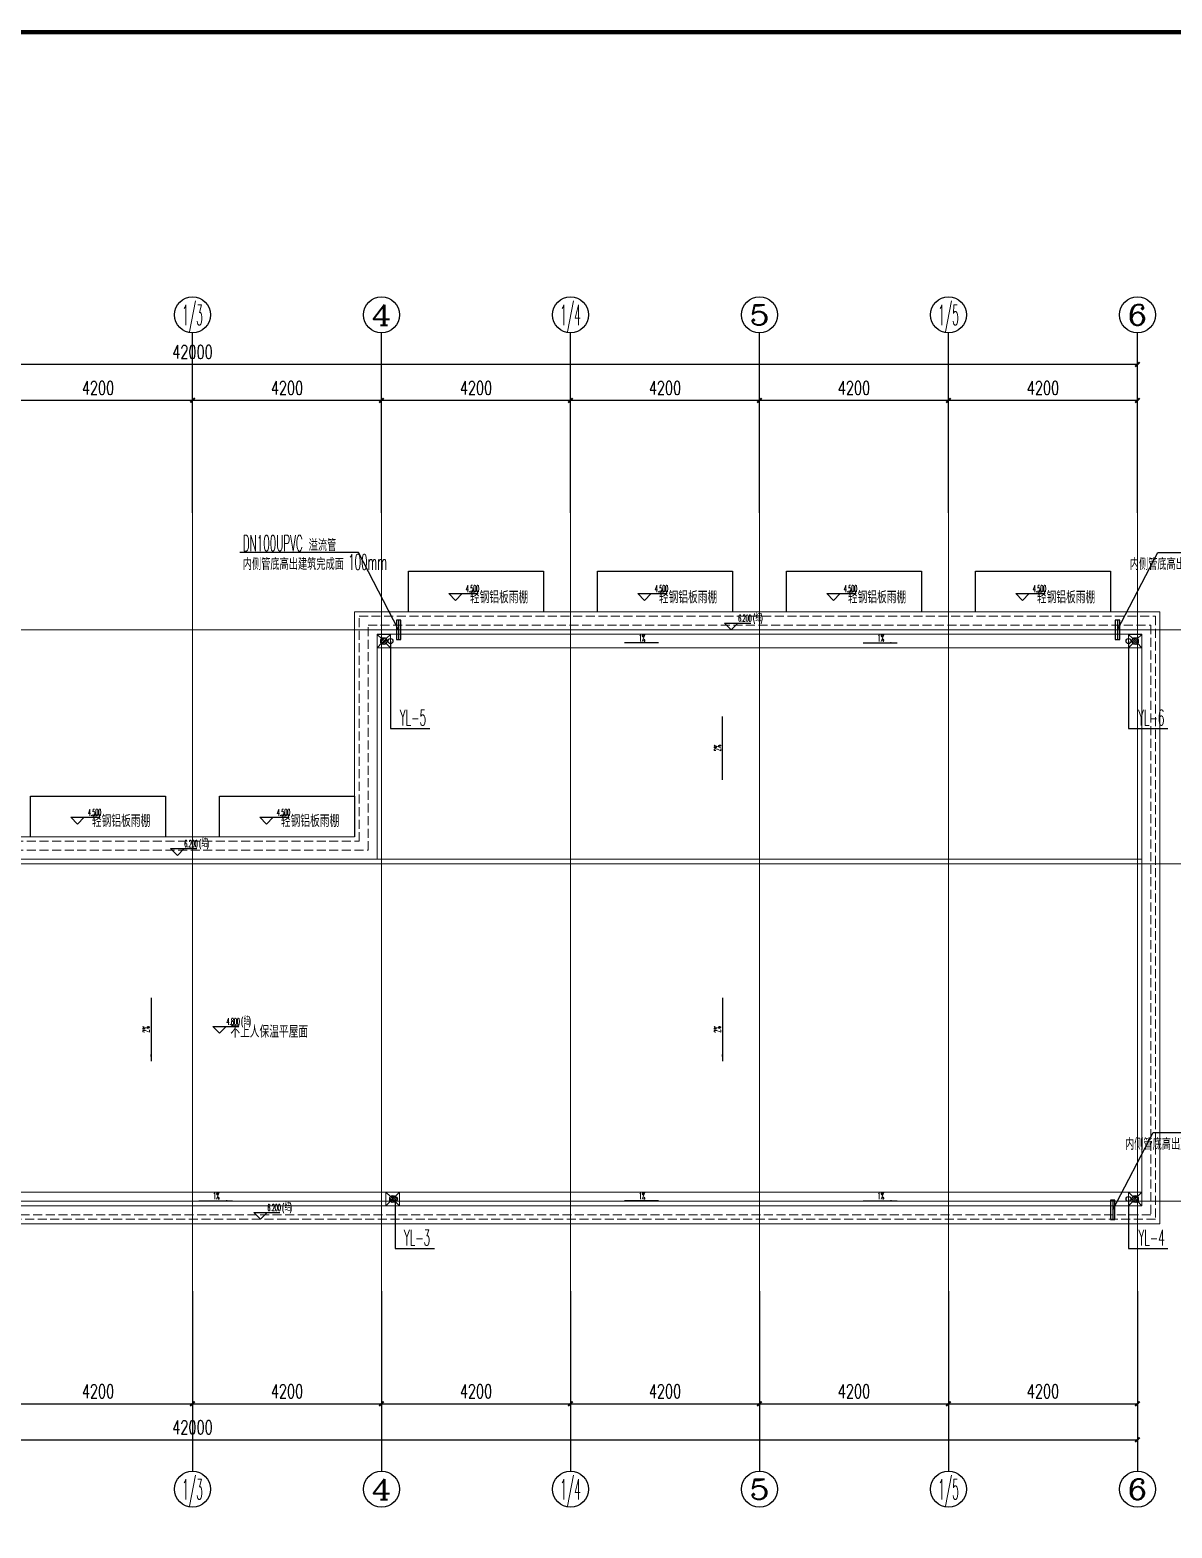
# Model space of a CAD drawing. Extents: x 1725261 to 1937680, y 860327 to 1571294.
# Drawn here: x 1825060 to 1850440, y 1077666 to 1110960 of the extents above; entities that cross this region are included whole.
import ezdxf
from ezdxf.enums import TextEntityAlignment as Align

# ---------------------------------------------------------------- set-up
doc = ezdxf.new("R2010")
doc.units = 0
doc.header["$LTSCALE"] = 1000
doc.header["$MEASUREMENT"] = 0
for name, pattern in [('ACAD_ISO10W100', [18.5, 12, -3, 0.5, -3]), ('DASH', [0.35, 0.25, -0.1]), ('DOTE', [2.42, 2, -0.2, 0.02, -0.2])]:
    doc.linetypes.add(name, pattern=pattern)
for name, color, linetype in [('AXIS', 3, 'Continuous'), ('AXIS_TEXT', 4, 'Continuous'), ('C-AXIS(轴号)', 3, 'Continuous'), ('C-AXIS-T(字)', 7, 'Continuous'), ('D-立面', 35, 'Continuous'), ('DIM_ELEV', 3, 'Continuous'), ('DIM_SYMB', 3, 'Continuous'), ('DIM_雨水', 3, 'Continuous'), ('PIPE-雨水', 4, 'Y'), ('PUB_TEXT', 4, 'Continuous'), ('TWT_LEAD', 3, 'Continuous'), ('VPIPE-雨水', 4, 'Y'), ('图框', 140, 'Continuous'), ('大线脚', 71, 'Continuous'), ('立面', 73, 'Continuous')]:
    doc.layers.add(name, color=color, linetype=linetype)
for name, color, linetype, lineweight in [('DOTE', 19, 'DOTE', 9), ('LVTRY', 1, 'Continuous', 13), ('平面-分水线', 214, 'Continuous', 15), ('平面-排水沟', 86, 'Continuous', 15), ('平面-看线', 45, 'Continuous', 15)]:
    doc.layers.add(name, color=color, linetype=linetype, lineweight=lineweight)
doc.styles.add('_TCH_AXIS', font='COMPLEX', dxfattribs={"bigfont": 'GBCBIG'})
doc.styles.add('_TCH_DIM', font='SIMPLEX.shx', dxfattribs={"width": 0.6, "oblique": 10, "bigfont": 'hztxt.shx'})
doc.styles.add('_TCH_DIM_T3', font='SIMPLEX', dxfattribs={"width": 0.705882, "bigfont": 'GBCBIG'})
doc.styles.add('_TWT_SERIAL', font='simplex.shx', dxfattribs={"width": 0.6, "oblique": 10, "height": 3.5, "bigfont": 'aadri.shx'})
doc.styles.add('COMPLEX', font='COMPLEX')
doc.styles.get("Standard").update_dxf_attribs({"font": 'gbenor.shx', "bigfont": 'gbcbig.shx'})
doc.linetypes.add('Y', pattern='A,2,-0.2,["Y",Standard,S=0.4,R=0,X=-0.1,Y=-0.115],-0.35', length=2.55)
doc.dimstyles.new('_TCH_ARCH&&100', dxfattribs={"dimtxt": 297.5, "dimasz": 100, "dimexe": 250, "dimexo": 300, "dimgap": 126.25, "dimtad": 1, "dimdec": 0, "dimzin": 0, "dimdsep": 46, "dimtxsty": '_TCH_DIM_T3', "dimblk": 'ARCHTICK', "dimcen": 0.09, "dimclrt": 7, "dimazin": 2, "dimtfac": 1, "dimtdec": 0, "dimtix": 1, "dimtmove": 2, "dimatfit": 3, "dimfxl": 0, "dimtolj": 1, "dimtzin": 0, "dimarcsym": 0})

# ---------------------------------------------------------------- blocks, each defined once
blk = doc.blocks.new('$lvtry$00000171')
for p, q in [((-74, 11), (-11, 74)), ((-70, -27), (27, 70)), ((-53, -53), (53, 53)), ((-27, -70), (70, 27)), ((11, -74), (74, -11))]:
    blk.add_line(p, q)
blk.add_circle((0, 0), 75)
blk.add_point((0, 0))
blk = doc.blocks.new('R5T6Y7TRF')
at = {"layer": '平面-分水线', "elevation": -134}
blk.add_lwpolyline([(392485, -26438), (392785, -26438), (392785, -26738), (392485, -26738)], close=True, dxfattribs=at)
for points in [[(392485, -26438), (392582, -26534)], [(392485, -26738), (392593, -26629)], [(392676, -26629), (392785, -26738)], [(392688, -26534), (392785, -26438)]]:
    blk.add_lwpolyline(points, dxfattribs=at)
at = {"layer": 'LVTRY'}
blk.add_blockref('$lvtry$00000171', (392635, -26588, -134), dxfattribs=at)
blk = doc.blocks.new('3654645645678678')
at = {"layer": '大线脚', "color": 0}
blk.add_line((447247, -47568), (447247, -47145), dxfattribs=at)
blk.add_lwpolyline([(447197, -47145), (447297, -47145), (447297, -47568), (447197, -47568)], close=True, dxfattribs=at)
blk = doc.blocks.new('_ArchTick')
at = {"color": 0, "linetype": 'ByBlock', "const_width": 0.4}
blk.add_lwpolyline([(-0.5, -0.5), (0.5, 0.5)], dxfattribs=at)
blk = doc.blocks.new('*D93')
at = {"layer": 'AXIS', "color": 0, "lineweight": -2}
for p, q in [((1807672, 1082629), (1807672, 1079379)), ((1849672, 1082629), (1849672, 1079379)), ((1807672, 1079629), (1849672, 1079629))]:
    blk.add_line(p, q, dxfattribs=at)
at = {"layer": 'Defpoints', "color": 0}
for p in [(1807672, 1082929), (1849672, 1082929), (1849672, 1079629)]:
    blk.add_point(p, dxfattribs=at)
at = {"layer": 'AXIS', "color": 0, "lineweight": -2, "xscale": 100, "yscale": 100, "zscale": 100, "rotation": 180}
blk.add_blockref('_ArchTick', (1807672, 1079629), dxfattribs=at)
at = {"layer": 'AXIS', "color": 0, "lineweight": -2, "xscale": 100, "yscale": 100, "zscale": 100}
blk.add_blockref('_ArchTick', (1849672, 1079629), dxfattribs=at)
at = {"layer": 'AXIS', "color": 7, "insert": (1828672, 1079904), "char_height": 297.5, "attachment_point": 5, "style": '_TCH_DIM_T3'}
blk.add_mtext('\\A1;42000', dxfattribs=at)
blk = doc.blocks.new('*D98')
at = {"layer": 'AXIS', "color": 0, "lineweight": -2}
for p, q in [((1824472, 1082629), (1824472, 1080179)), ((1828672, 1082629), (1828672, 1080179)), ((1824472, 1080429), (1828672, 1080429))]:
    blk.add_line(p, q, dxfattribs=at)
at = {"layer": 'Defpoints', "color": 0}
for p in [(1824472, 1082929), (1828672, 1082929), (1828672, 1080429)]:
    blk.add_point(p, dxfattribs=at)
at = {"layer": 'AXIS', "color": 0, "lineweight": -2, "xscale": 100, "yscale": 100, "zscale": 100, "rotation": 180}
blk.add_blockref('_ArchTick', (1824472, 1080429), dxfattribs=at)
at = {"layer": 'AXIS', "color": 0, "lineweight": -2, "xscale": 100, "yscale": 100, "zscale": 100}
blk.add_blockref('_ArchTick', (1828672, 1080429), dxfattribs=at)
at = {"layer": 'AXIS', "color": 7, "insert": (1826572, 1080704), "char_height": 297.5, "attachment_point": 5, "style": '_TCH_DIM_T3'}
blk.add_mtext('\\A1;4200', dxfattribs=at)
blk = doc.blocks.new('*D99')
at = {"layer": 'AXIS', "color": 0, "lineweight": -2}
for p, q in [((1828672, 1082629), (1828672, 1080179)), ((1832872, 1082629), (1832872, 1080179)), ((1828672, 1080429), (1832872, 1080429))]:
    blk.add_line(p, q, dxfattribs=at)
at = {"layer": 'Defpoints', "color": 0}
for p in [(1828672, 1082929), (1832872, 1082929), (1832872, 1080429)]:
    blk.add_point(p, dxfattribs=at)
at = {"layer": 'AXIS', "color": 0, "lineweight": -2, "xscale": 100, "yscale": 100, "zscale": 100, "rotation": 180}
blk.add_blockref('_ArchTick', (1828672, 1080429), dxfattribs=at)
at = {"layer": 'AXIS', "color": 0, "lineweight": -2, "xscale": 100, "yscale": 100, "zscale": 100}
blk.add_blockref('_ArchTick', (1832872, 1080429), dxfattribs=at)
at = {"layer": 'AXIS', "color": 7, "insert": (1830772, 1080704), "char_height": 297.5, "attachment_point": 5, "style": '_TCH_DIM_T3'}
blk.add_mtext('\\A1;4200', dxfattribs=at)
blk = doc.blocks.new('*D100')
at = {"layer": 'AXIS', "color": 0, "lineweight": -2}
for p, q in [((1832872, 1082629), (1832872, 1080179)), ((1837072, 1082629), (1837072, 1080179)), ((1832872, 1080429), (1837072, 1080429))]:
    blk.add_line(p, q, dxfattribs=at)
at = {"layer": 'Defpoints', "color": 0}
for p in [(1832872, 1082929), (1837072, 1082929), (1837072, 1080429)]:
    blk.add_point(p, dxfattribs=at)
at = {"layer": 'AXIS', "color": 0, "lineweight": -2, "xscale": 100, "yscale": 100, "zscale": 100, "rotation": 180}
blk.add_blockref('_ArchTick', (1832872, 1080429), dxfattribs=at)
at = {"layer": 'AXIS', "color": 0, "lineweight": -2, "xscale": 100, "yscale": 100, "zscale": 100}
blk.add_blockref('_ArchTick', (1837072, 1080429), dxfattribs=at)
at = {"layer": 'AXIS', "color": 7, "insert": (1834972, 1080704), "char_height": 297.5, "attachment_point": 5, "style": '_TCH_DIM_T3'}
blk.add_mtext('\\A1;4200', dxfattribs=at)
blk = doc.blocks.new('*D101')
at = {"layer": 'AXIS', "color": 0, "lineweight": -2}
for p, q in [((1837072, 1082629), (1837072, 1080179)), ((1841272, 1082629), (1841272, 1080179)), ((1837072, 1080429), (1841272, 1080429))]:
    blk.add_line(p, q, dxfattribs=at)
at = {"layer": 'Defpoints', "color": 0}
for p in [(1837072, 1082929), (1841272, 1082929), (1841272, 1080429)]:
    blk.add_point(p, dxfattribs=at)
at = {"layer": 'AXIS', "color": 0, "lineweight": -2, "xscale": 100, "yscale": 100, "zscale": 100, "rotation": 180}
blk.add_blockref('_ArchTick', (1837072, 1080429), dxfattribs=at)
at = {"layer": 'AXIS', "color": 0, "lineweight": -2, "xscale": 100, "yscale": 100, "zscale": 100}
blk.add_blockref('_ArchTick', (1841272, 1080429), dxfattribs=at)
at = {"layer": 'AXIS', "color": 7, "insert": (1839172, 1080704), "char_height": 297.5, "attachment_point": 5, "style": '_TCH_DIM_T3'}
blk.add_mtext('\\A1;4200', dxfattribs=at)
blk = doc.blocks.new('*D102')
at = {"layer": 'AXIS', "color": 0, "lineweight": -2}
for p, q in [((1841272, 1082629), (1841272, 1080179)), ((1845472, 1082629), (1845472, 1080179)), ((1841272, 1080429), (1845472, 1080429))]:
    blk.add_line(p, q, dxfattribs=at)
at = {"layer": 'Defpoints', "color": 0}
for p in [(1841272, 1082929), (1845472, 1082929), (1845472, 1080429)]:
    blk.add_point(p, dxfattribs=at)
at = {"layer": 'AXIS', "color": 0, "lineweight": -2, "xscale": 100, "yscale": 100, "zscale": 100, "rotation": 180}
blk.add_blockref('_ArchTick', (1841272, 1080429), dxfattribs=at)
at = {"layer": 'AXIS', "color": 0, "lineweight": -2, "xscale": 100, "yscale": 100, "zscale": 100}
blk.add_blockref('_ArchTick', (1845472, 1080429), dxfattribs=at)
at = {"layer": 'AXIS', "color": 7, "insert": (1843372, 1080704), "char_height": 297.5, "attachment_point": 5, "style": '_TCH_DIM_T3'}
blk.add_mtext('\\A1;4200', dxfattribs=at)
blk = doc.blocks.new('*D103')
at = {"layer": 'AXIS', "color": 0, "lineweight": -2}
for p, q in [((1845472, 1082629), (1845472, 1080179)), ((1849672, 1082629), (1849672, 1080179)), ((1845472, 1080429), (1849672, 1080429))]:
    blk.add_line(p, q, dxfattribs=at)
at = {"layer": 'Defpoints', "color": 0}
for p in [(1845472, 1082929), (1849672, 1082929), (1849672, 1080429)]:
    blk.add_point(p, dxfattribs=at)
at = {"layer": 'AXIS', "color": 0, "lineweight": -2, "xscale": 100, "yscale": 100, "zscale": 100, "rotation": 180}
blk.add_blockref('_ArchTick', (1845472, 1080429), dxfattribs=at)
at = {"layer": 'AXIS', "color": 0, "lineweight": -2, "xscale": 100, "yscale": 100, "zscale": 100}
blk.add_blockref('_ArchTick', (1849672, 1080429), dxfattribs=at)
at = {"layer": 'AXIS', "color": 7, "insert": (1847572, 1080704), "char_height": 297.5, "attachment_point": 5, "style": '_TCH_DIM_T3'}
blk.add_mtext('\\A1;4200', dxfattribs=at)
blk = doc.blocks.new('*D104')
at = {"layer": 'AXIS', "color": 0, "lineweight": -2}
for p, q in [((1807672, 1100529), (1807672, 1103779)), ((1849672, 1100529), (1849672, 1103779)), ((1807672, 1103529), (1849672, 1103529))]:
    blk.add_line(p, q, dxfattribs=at)
at = {"layer": 'Defpoints', "color": 0}
for p in [(1849672, 1103529), (1807672, 1100229), (1849672, 1100229)]:
    blk.add_point(p, dxfattribs=at)
at = {"layer": 'AXIS', "color": 0, "lineweight": -2, "xscale": 100, "yscale": 100, "zscale": 100, "rotation": 180}
blk.add_blockref('_ArchTick', (1807672, 1103529), dxfattribs=at)
at = {"layer": 'AXIS', "color": 0, "lineweight": -2, "xscale": 100, "yscale": 100, "zscale": 100}
blk.add_blockref('_ArchTick', (1849672, 1103529), dxfattribs=at)
at = {"layer": 'AXIS', "color": 7, "insert": (1828672, 1103804), "char_height": 297.5, "attachment_point": 5, "style": '_TCH_DIM_T3'}
blk.add_mtext('\\A1;42000', dxfattribs=at)
blk = doc.blocks.new('*D109')
at = {"layer": 'AXIS', "color": 0, "lineweight": -2}
for p, q in [((1824472, 1100529), (1824472, 1102979)), ((1824472, 1102729), (1828672, 1102729)), ((1828672, 1100529), (1828672, 1102979))]:
    blk.add_line(p, q, dxfattribs=at)
at = {"layer": 'Defpoints', "color": 0}
for p in [(1828672, 1102729), (1824472, 1100229), (1828672, 1100229)]:
    blk.add_point(p, dxfattribs=at)
at = {"layer": 'AXIS', "color": 0, "lineweight": -2, "xscale": 100, "yscale": 100, "zscale": 100, "rotation": 180}
blk.add_blockref('_ArchTick', (1824472, 1102729), dxfattribs=at)
at = {"layer": 'AXIS', "color": 0, "lineweight": -2, "xscale": 100, "yscale": 100, "zscale": 100}
blk.add_blockref('_ArchTick', (1828672, 1102729), dxfattribs=at)
at = {"layer": 'AXIS', "color": 7, "insert": (1826572, 1103004), "char_height": 297.5, "attachment_point": 5, "style": '_TCH_DIM_T3'}
blk.add_mtext('\\A1;4200', dxfattribs=at)
blk = doc.blocks.new('*D110')
at = {"layer": 'AXIS', "color": 0, "lineweight": -2}
for p, q in [((1828672, 1100529), (1828672, 1102979)), ((1828672, 1102729), (1832872, 1102729)), ((1832872, 1100529), (1832872, 1102979))]:
    blk.add_line(p, q, dxfattribs=at)
at = {"layer": 'Defpoints', "color": 0}
for p in [(1832872, 1102729), (1828672, 1100229), (1832872, 1100229)]:
    blk.add_point(p, dxfattribs=at)
at = {"layer": 'AXIS', "color": 0, "lineweight": -2, "xscale": 100, "yscale": 100, "zscale": 100, "rotation": 180}
blk.add_blockref('_ArchTick', (1828672, 1102729), dxfattribs=at)
at = {"layer": 'AXIS', "color": 0, "lineweight": -2, "xscale": 100, "yscale": 100, "zscale": 100}
blk.add_blockref('_ArchTick', (1832872, 1102729), dxfattribs=at)
at = {"layer": 'AXIS', "color": 7, "insert": (1830772, 1103004), "char_height": 297.5, "attachment_point": 5, "style": '_TCH_DIM_T3'}
blk.add_mtext('\\A1;4200', dxfattribs=at)
blk = doc.blocks.new('*D111')
at = {"layer": 'AXIS', "color": 0, "lineweight": -2}
for p, q in [((1832872, 1100529), (1832872, 1102979)), ((1832872, 1102729), (1837072, 1102729)), ((1837072, 1100529), (1837072, 1102979))]:
    blk.add_line(p, q, dxfattribs=at)
at = {"layer": 'Defpoints', "color": 0}
for p in [(1837072, 1102729), (1832872, 1100229), (1837072, 1100229)]:
    blk.add_point(p, dxfattribs=at)
at = {"layer": 'AXIS', "color": 0, "lineweight": -2, "xscale": 100, "yscale": 100, "zscale": 100, "rotation": 180}
blk.add_blockref('_ArchTick', (1832872, 1102729), dxfattribs=at)
at = {"layer": 'AXIS', "color": 0, "lineweight": -2, "xscale": 100, "yscale": 100, "zscale": 100}
blk.add_blockref('_ArchTick', (1837072, 1102729), dxfattribs=at)
at = {"layer": 'AXIS', "color": 7, "insert": (1834972, 1103004), "char_height": 297.5, "attachment_point": 5, "style": '_TCH_DIM_T3'}
blk.add_mtext('\\A1;4200', dxfattribs=at)
blk = doc.blocks.new('*D112')
at = {"layer": 'AXIS', "color": 0, "lineweight": -2}
for p, q in [((1837072, 1100529), (1837072, 1102979)), ((1837072, 1102729), (1841272, 1102729)), ((1841272, 1100529), (1841272, 1102979))]:
    blk.add_line(p, q, dxfattribs=at)
at = {"layer": 'Defpoints', "color": 0}
for p in [(1841272, 1102729), (1837072, 1100229), (1841272, 1100229)]:
    blk.add_point(p, dxfattribs=at)
at = {"layer": 'AXIS', "color": 0, "lineweight": -2, "xscale": 100, "yscale": 100, "zscale": 100, "rotation": 180}
blk.add_blockref('_ArchTick', (1837072, 1102729), dxfattribs=at)
at = {"layer": 'AXIS', "color": 0, "lineweight": -2, "xscale": 100, "yscale": 100, "zscale": 100}
blk.add_blockref('_ArchTick', (1841272, 1102729), dxfattribs=at)
at = {"layer": 'AXIS', "color": 7, "insert": (1839172, 1103004), "char_height": 297.5, "attachment_point": 5, "style": '_TCH_DIM_T3'}
blk.add_mtext('\\A1;4200', dxfattribs=at)
blk = doc.blocks.new('*D113')
at = {"layer": 'AXIS', "color": 0, "lineweight": -2}
for p, q in [((1841272, 1100529), (1841272, 1102979)), ((1841272, 1102729), (1845472, 1102729)), ((1845472, 1100529), (1845472, 1102979))]:
    blk.add_line(p, q, dxfattribs=at)
at = {"layer": 'Defpoints', "color": 0}
for p in [(1845472, 1102729), (1841272, 1100229), (1845472, 1100229)]:
    blk.add_point(p, dxfattribs=at)
at = {"layer": 'AXIS', "color": 0, "lineweight": -2, "xscale": 100, "yscale": 100, "zscale": 100, "rotation": 180}
blk.add_blockref('_ArchTick', (1841272, 1102729), dxfattribs=at)
at = {"layer": 'AXIS', "color": 0, "lineweight": -2, "xscale": 100, "yscale": 100, "zscale": 100}
blk.add_blockref('_ArchTick', (1845472, 1102729), dxfattribs=at)
at = {"layer": 'AXIS', "color": 7, "insert": (1843372, 1103004), "char_height": 297.5, "attachment_point": 5, "style": '_TCH_DIM_T3'}
blk.add_mtext('\\A1;4200', dxfattribs=at)
blk = doc.blocks.new('*D114')
at = {"layer": 'AXIS', "color": 0, "lineweight": -2}
for p, q in [((1845472, 1100529), (1845472, 1102979)), ((1845472, 1102729), (1849672, 1102729)), ((1849672, 1100529), (1849672, 1102979))]:
    blk.add_line(p, q, dxfattribs=at)
at = {"layer": 'Defpoints', "color": 0}
for p in [(1849672, 1102729), (1845472, 1100229), (1849672, 1100229)]:
    blk.add_point(p, dxfattribs=at)
at = {"layer": 'AXIS', "color": 0, "lineweight": -2, "xscale": 100, "yscale": 100, "zscale": 100, "rotation": 180}
blk.add_blockref('_ArchTick', (1845472, 1102729), dxfattribs=at)
at = {"layer": 'AXIS', "color": 0, "lineweight": -2, "xscale": 100, "yscale": 100, "zscale": 100}
blk.add_blockref('_ArchTick', (1849672, 1102729), dxfattribs=at)
at = {"layer": 'AXIS', "color": 7, "insert": (1847572, 1103004), "char_height": 297.5, "attachment_point": 5, "style": '_TCH_DIM_T3'}
blk.add_mtext('\\A1;4200', dxfattribs=at)
blk = doc.blocks.new('_AXISO')
blk.add_circle((0, 0), 0.5)
at = {"layer": 'AXIS_TEXT', "style": 'COMPLEX', "width": 1.041667}
blk.add_attdef('A', text='', height=0.56, dxfattribs=at).set_placement((-0.25, -0.28), (0.25, -0.28), align=Align.FIT)

msp = doc.modelspace()

# ---------------------------------------------------------------- hatches: boundary and pattern name
at = {"layer": 'DIM_SYMB'}
for points in [[(1838270.3, 1097336.6), (1838420.3, 1097336.6), (1838420.3, 1097356.6)], [(1844333.1, 1097336.6), (1844183.1, 1097336.6), (1844183.1, 1097356.6)], [(1840448.3, 1095701.6), (1840448.3, 1095551.6), (1840428.3, 1095551.6)], [(1827751.9, 1088042.6), (1827751.9, 1088192.6), (1827731.9, 1088192.6)], [(1840448.3, 1088042.6), (1840448.3, 1088192.6), (1840428.3, 1088192.6)], [(1829564.7, 1084936.6), (1829414.7, 1084936.6), (1829414.7, 1084956.6)], [(1838270.3, 1084936.6), (1838420.3, 1084936.6), (1838420.3, 1084956.6)], [(1844333.1, 1084936.6), (1844183.1, 1084936.6), (1844183.1, 1084956.6)]]:
    msp.add_hatch(color=8, dxfattribs=at).paths.add_polyline_path(points)

# ---------------------------------------------------------------- linework, layer by layer
at = {"layer": 'C-AXIS(轴号)'}
for p, q in [((1828672.2, 1100228.5), (1828672.2, 1104228.5)), ((1832872.2, 1100228.5), (1832872.2, 1104228.5)), ((1837072.2, 1100228.5), (1837072.2, 1104228.5)), ((1841272.2, 1100228.5), (1841272.2, 1104228.5)), ((1845472.2, 1100228.5), (1845472.2, 1104228.5)), ((1849672.2, 1100228.5), (1849672.2, 1104228.5)), ((1828672.2, 1082928.5), (1828672.2, 1078928.5)), ((1832872.2, 1082928.5), (1832872.2, 1078928.5)), ((1837072.2, 1082928.5), (1837072.2, 1078928.5)), ((1841272.2, 1082928.5), (1841272.2, 1078928.5)), ((1845472.2, 1082928.5), (1845472.2, 1078928.5)), ((1849672.2, 1082928.5), (1849672.2, 1078928.5))]:
    msp.add_line(p, q, dxfattribs=at)
at = {"layer": 'DIM_ELEV', "color": 8}
for p, q in [((1834517.8, 1098283.8), (1834367.8, 1098433.8)), ((1834367.8, 1098433.8), (1835023.8, 1098433.8)), ((1834517.8, 1098283.8), (1834667.8, 1098433.8)), ((1838717.8, 1098283.8), (1838567.8, 1098433.8)), ((1838567.8, 1098433.8), (1839223.8, 1098433.8)), ((1838717.8, 1098283.8), (1838867.8, 1098433.8)), ((1842917.8, 1098283.8), (1842767.8, 1098433.8)), ((1842767.8, 1098433.8), (1843423.8, 1098433.8)), ((1842917.8, 1098283.8), (1843067.8, 1098433.8)), ((1847117.8, 1098283.8), (1846967.8, 1098433.8)), ((1846967.8, 1098433.8), (1847623.8, 1098433.8)), ((1847117.8, 1098283.8), (1847267.8, 1098433.8)), ((1840643.9, 1097628.5), (1840493.9, 1097778.5)), ((1840493.9, 1097778.5), (1841078.5, 1097778.5)), ((1840643.9, 1097628.5), (1840793.9, 1097778.5)), ((1826117.8, 1093312.3), (1825967.8, 1093462.3)), ((1825967.8, 1093462.3), (1826623.8, 1093462.3)), ((1826117.8, 1093312.3), (1826267.8, 1093462.3)), ((1830317.8, 1093312.3), (1830167.8, 1093462.3)), ((1830167.8, 1093462.3), (1830823.8, 1093462.3)), ((1830317.8, 1093312.3), (1830467.8, 1093462.3)), ((1828335.2, 1092616.3), (1828185.2, 1092766.3)), ((1828185.2, 1092766.3), (1828769.7, 1092766.3)), ((1828335.2, 1092616.3), (1828485.2, 1092766.3)), ((1829270.6, 1088663.7), (1829120.6, 1088813.7)), ((1829120.6, 1088813.7), (1829705.2, 1088813.7)), ((1829270.6, 1088663.7), (1829420.6, 1088813.7)), ((1830181.7, 1084527.1), (1830031.7, 1084677.1)), ((1830031.7, 1084677.1), (1830616.3, 1084677.1)), ((1830181.7, 1084527.1), (1830331.7, 1084677.1))]:
    msp.add_line(p, q, dxfattribs=at)
at = {"layer": 'DIM_SYMB', "color": 8}
for points in [[(1839025.4, 1097336.6), (1838270.3, 1097336.6)], [(1843578, 1097336.6), (1844333.1, 1097336.6)], [(1840448.3, 1094297.9), (1840448.3, 1095701.6)], [(1827751.9, 1089446.2), (1827751.9, 1088042.6)], [(1840448.3, 1089446.2), (1840448.3, 1088042.6)], [(1828809.7, 1084936.6), (1829564.7, 1084936.6)], [(1839025.4, 1084936.6), (1838270.3, 1084936.6)], [(1843578, 1084936.6), (1844333.1, 1084936.6)]]:
    msp.add_lwpolyline(points, dxfattribs=at)
at = {"layer": 'DIM_雨水'}
for p, q in [((1833072.2, 1097378.5), (1833072.2, 1095432.8)), ((1849472.2, 1097378.5), (1849472.2, 1095432.8)), ((1833072.2, 1095432.8), (1833948.1, 1095432.8)), ((1849472.2, 1095432.8), (1850348.1, 1095432.8)), ((1833172.2, 1084978.5), (1833172.2, 1083876.2)), ((1849472.2, 1084978.5), (1849472.2, 1083876.2)), ((1833172.2, 1083876.2), (1834048.1, 1083876.2)), ((1849472.2, 1083876.2), (1850348.1, 1083876.2))]:
    msp.add_line(p, q, dxfattribs=at)
at = {"layer": 'DOTE', "linetype": 'ACAD_ISO10W100', "ltscale": 100}
for p, q in [((1828672.2, 1100228.5), (1828672.2, 1082928.5)), ((1832872.2, 1100228.5), (1832872.2, 1082928.5)), ((1837072.2, 1100228.5), (1837072.2, 1082928.5)), ((1841272.2, 1100228.5), (1841272.2, 1082928.5)), ((1845472.2, 1100228.5), (1845472.2, 1082928.5)), ((1849672.2, 1100228.5), (1849672.2, 1082928.5)), ((1851972.2, 1097628.5), (1805372.2, 1097628.5)), ((1851972.2, 1092428.5), (1805372.2, 1092428.5)), ((1805372.2, 1084928.5), (1851972.2, 1084928.5))]:
    msp.add_line(p, q, dxfattribs=at)
at = {"layer": 'PIPE-雨水', "const_width": 55}
for points in [[(1833017.2, 1097378.5), (1832997.2, 1097378.5)], [(1849527.2, 1097378.5), (1849547.2, 1097378.5)], [(1833122.2, 1084978.5), (1833117.2, 1084978.5)], [(1849527.2, 1084978.5), (1849547.2, 1084978.5)]]:
    msp.add_lwpolyline(points, dxfattribs=at)
at = {"layer": 'TWT_LEAD'}
for p, q in [((1832363, 1099345.1), (1829720.5, 1099345.1)), ((1833253, 1097628.5), (1832363, 1099345.1)), ((1849226.5, 1097628.5), (1850123.7, 1099345.1)), ((1850123.7, 1099345.1), (1852766.1, 1099345.1)), ((1849121.2, 1084738.7), (1850018.4, 1086455.3)), ((1850018.4, 1086455.3), (1852660.8, 1086455.3))]:
    msp.add_line(p, q, dxfattribs=at)
at = {"layer": 'VPIPE-雨水'}
for centre in [(1833072.2, 1097378.5), (1849472.2, 1097378.5), (1833172.2, 1084978.5), (1849472.2, 1084978.5)]:
    msp.add_circle(centre, 55, dxfattribs=at)
at = {"layer": '图框', "const_width": 100}
msp.add_lwpolyline([(1793750.9, 1070910.3), (1864550.9, 1070910.3), (1864550.9, 1110910.3), (1793750.9, 1110910.3)], close=True, dxfattribs=at)
at = {"layer": '平面-排水沟', "color": 8}
for points in [[(1832772.2, 1097228.5), (1849772.2, 1097228.5)], [(1832772.2, 1092528.5), (1849772.2, 1092528.5)], [(1849772.2, 1085128.5), (1807572.2, 1085128.5)]]:
    msp.add_lwpolyline(points, dxfattribs=at)
at = {"layer": '平面-看线', "color": 8}
msp.add_lwpolyline([(1823772.2, 1092528.5), (1823772.2, 1093028.5), (1832272.2, 1093028.5), (1832272.2, 1098028.5), (1850172.2, 1098028.5), (1850172.2, 1084428.5), (1807072.2, 1084428.5), (1807072.2, 1093028.5), (1816772.2, 1093028.5), (1816772.2, 1092528.5)], dxfattribs=at)
at = {"layer": '平面-看线', "color": 8, "linetype": 'DASH', "ltscale": 0.8}
for points in [[(1823872.2, 1092528.5), (1823872.2, 1092928.5), (1832372.2, 1092928.5), (1832372.2, 1097928.5), (1850072.2, 1097928.5), (1850072.2, 1084528.5), (1807172.2, 1084528.5), (1807172.2, 1092928.5), (1816672.2, 1092928.5), (1816672.2, 1092528.5)], [(1823872.2, 1092728.5), (1832572.2, 1092728.5), (1832572.2, 1097728.5), (1849972.2, 1097728.5), (1849972.2, 1084628.5), (1807372.2, 1084628.5), (1807372.2, 1092728.5), (1816672.2, 1092728.5)]]:
    msp.add_lwpolyline(points, dxfattribs=at)
at = {"layer": '平面-看线', "color": 8}
msp.add_lwpolyline([(1807572.2, 1092528.5), (1832772.2, 1092528.5), (1832772.2, 1097528.5), (1849772.2, 1097528.5), (1849772.2, 1084828.5), (1807572.2, 1084828.5)], close=True, dxfattribs=at)
at = {"layer": '立面', "color": 8}
for points in [[(1833472.2, 1098028.5), (1833472.2, 1098928.5), (1836472.2, 1098928.5), (1836472.2, 1098028.5)], [(1837672.2, 1098028.5), (1837672.2, 1098928.5), (1840672.2, 1098928.5), (1840672.2, 1098028.5)], [(1841872.2, 1098028.5), (1841872.2, 1098928.5), (1844872.2, 1098928.5), (1844872.2, 1098028.5)], [(1846072.2, 1098028.5), (1846072.2, 1098928.5), (1849072.2, 1098928.5), (1849072.2, 1098028.5)], [(1825072.2, 1093028.5), (1825072.2, 1093928.5), (1828072.2, 1093928.5), (1828072.2, 1093028.5)], [(1829272.2, 1093028.5), (1829272.2, 1093928.5), (1832272.2, 1093928.5), (1832272.2, 1093028.5)]]:
    msp.add_lwpolyline(points, dxfattribs=at)

# ---------------------------------------------------------------- block references
at = {"color": 8}
for p in [(1440287.4, 1123966.2, 134.4), (1456987.4, 1123966.2, 134.4), (1456987.4, 1111566.2, 134.4)]:
    msp.add_blockref('R5T6Y7TRF', p, dxfattribs=at)
at = {"color": 8, "xscale": -1}
msp.add_blockref('R5T6Y7TRF', (2225757.1, 1111566.2, 134.4), dxfattribs=at)
at = {"layer": 'C-AXIS(轴号)'}
ref = msp.add_blockref('_AXISO', (1828672.2, 1104628.5), dxfattribs=dict(at, xscale=800, yscale=800, zscale=800))
ref.add_attrib('A', '1/3', dxfattribs={"layer": 'C-AXIS-T(字)', "height": 452.55, "style": '_TCH_AXIS', "width": 0.411765}).set_placement((1828446, 1104402.3), (1828898.5, 1104402.3), align=Align.FIT)
ref = msp.add_blockref('_AXISO', (1832872.2, 1104628.5), dxfattribs=dict(at, xscale=800, yscale=800, zscale=800))
ref.add_attrib('A', '4', dxfattribs={"layer": 'C-AXIS-T(字)', "height": 452.5, "style": '_TCH_AXIS', "width": 1.3125}).set_placement((1832646, 1104402.3), (1833098.5, 1104402.3), align=Align.FIT)
ref = msp.add_blockref('_AXISO', (1837072.2, 1104628.5), dxfattribs=dict(at, xscale=800, yscale=800, zscale=800))
ref.add_attrib('A', '1/4', dxfattribs={"layer": 'C-AXIS-T(字)', "height": 452.55, "style": '_TCH_AXIS', "width": 0.396226}).set_placement((1836846, 1104402.3), (1837298.5, 1104402.3), align=Align.FIT)
ref = msp.add_blockref('_AXISO', (1841272.2, 1104628.5), dxfattribs=dict(at, xscale=800, yscale=800, zscale=800))
ref.add_attrib('A', '5', dxfattribs={"layer": 'C-AXIS-T(字)', "height": 452.5, "style": '_TCH_AXIS', "width": 1.5}).set_placement((1841046, 1104402.3), (1841498.5, 1104402.3), align=Align.FIT)
ref = msp.add_blockref('_AXISO', (1845472.2, 1104628.5), dxfattribs=dict(at, xscale=800, yscale=800, zscale=800))
ref.add_attrib('A', '1/5', dxfattribs={"layer": 'C-AXIS-T(字)', "height": 452.55, "style": '_TCH_AXIS', "width": 0.411765}).set_placement((1845246, 1104402.3), (1845698.5, 1104402.3), align=Align.FIT)
ref = msp.add_blockref('_AXISO', (1849672.2, 1104628.5), dxfattribs=dict(at, xscale=800, yscale=800, zscale=800))
ref.add_attrib('A', '6', dxfattribs={"layer": 'C-AXIS-T(字)', "height": 452.5, "style": '_TCH_AXIS', "width": 1.5}).set_placement((1849446, 1104402.3), (1849898.5, 1104402.3), align=Align.FIT)
ref = msp.add_blockref('_AXISO', (1828672.2, 1078528.5), dxfattribs=dict(at, xscale=800, yscale=800, zscale=800))
ref.add_attrib('A', '1/3', dxfattribs={"layer": 'C-AXIS-T(字)', "height": 452.55, "style": '_TCH_AXIS', "width": 0.411765}).set_placement((1828446, 1078302.3), (1828898.5, 1078302.3), align=Align.FIT)
ref = msp.add_blockref('_AXISO', (1832872.2, 1078528.5), dxfattribs=dict(at, xscale=800, yscale=800, zscale=800))
ref.add_attrib('A', '4', dxfattribs={"layer": 'C-AXIS-T(字)', "height": 452.5, "style": '_TCH_AXIS', "width": 1.3125}).set_placement((1832646, 1078302.3), (1833098.5, 1078302.3), align=Align.FIT)
ref = msp.add_blockref('_AXISO', (1837072.2, 1078528.5), dxfattribs=dict(at, xscale=800, yscale=800, zscale=800))
ref.add_attrib('A', '1/4', dxfattribs={"layer": 'C-AXIS-T(字)', "height": 452.55, "style": '_TCH_AXIS', "width": 0.396226}).set_placement((1836846, 1078302.3), (1837298.5, 1078302.3), align=Align.FIT)
ref = msp.add_blockref('_AXISO', (1841272.2, 1078528.5), dxfattribs=dict(at, xscale=800, yscale=800, zscale=800))
ref.add_attrib('A', '5', dxfattribs={"layer": 'C-AXIS-T(字)', "height": 452.5, "style": '_TCH_AXIS', "width": 1.5}).set_placement((1841046, 1078302.3), (1841498.5, 1078302.3), align=Align.FIT)
ref = msp.add_blockref('_AXISO', (1845472.2, 1078528.5), dxfattribs=dict(at, xscale=800, yscale=800, zscale=800))
ref.add_attrib('A', '1/5', dxfattribs={"layer": 'C-AXIS-T(字)', "height": 452.55, "style": '_TCH_AXIS', "width": 0.411765}).set_placement((1845246, 1078302.3), (1845698.5, 1078302.3), align=Align.FIT)
ref = msp.add_blockref('_AXISO', (1849672.2, 1078528.5), dxfattribs=dict(at, xscale=800, yscale=800, zscale=800))
ref.add_attrib('A', '6', dxfattribs={"layer": 'C-AXIS-T(字)', "height": 452.5, "style": '_TCH_AXIS', "width": 1.5}).set_placement((1849446, 1078302.3), (1849898.5, 1078302.3), align=Align.FIT)
at = {"layer": 'D-立面', "color": 8, "xscale": -1.005, "yscale": 1.005, "zscale": 1.005, "rotation": 180}
for p in [(1383770.2, 1050035.3), (1399743.8, 1050035.3), (1399638.5, 1037145.4)]:
    msp.add_blockref('3654645645678678', p, dxfattribs=at)

# ---------------------------------------------------------------- texts
at = {"layer": 'DIM_ELEV', "color": 8, "style": '_TCH_DIM'}
for s, height, width, p in [('4.500', 148.75, 0.423529, (1834747.4, 1098468.8)), ('4.500', 148.75, 0.423529, (1838947.4, 1098468.8)), ('4.500', 148.75, 0.423529, (1843147.4, 1098468.8)), ('4.500', 148.75, 0.423529, (1847347.4, 1098468.8)), ('6.200', 148.75, 0.423529, (1840800, 1097813.5)), ('(', 148.8, 0.423529, (1841128.5, 1097813.5)), ('结', 175, 0.6, (1841180.7, 1097813.5)), (')', 148.8, 0.423529, (1841296.3, 1097813.5)), ('4.500', 148.75, 0.423529, (1826347.4, 1093497.3)), ('4.500', 148.75, 0.423529, (1830547.4, 1093497.3)), ('6.200', 148.75, 0.423529, (1828491.3, 1092801.3)), ('(', 148.8, 0.423529, (1828819.7, 1092801.3)), ('结', 175, 0.6, (1828872, 1092801.3)), (')', 148.8, 0.423529, (1828987.6, 1092801.3)), ('4.800', 148.75, 0.423529, (1829428.7, 1088848.7)), ('(', 148.8, 0.423529, (1829755.2, 1088848.7)), ('结', 175, 0.6, (1829807.4, 1088848.7)), (')', 148.8, 0.423529, (1829923.1, 1088848.7)), ('6.200', 148.75, 0.423529, (1830337.8, 1084712.1)), ('(', 148.8, 0.423529, (1830666.3, 1084712.1)), ('结', 175, 0.6, (1830718.5, 1084712.1)), (')', 148.8, 0.423529, (1830834.1, 1084712.1))]:
    msp.add_text(s, height=height, dxfattribs=dict(at, width=width)).set_placement(p)
at = {"layer": 'DIM_SYMB', "color": 8, "style": '_TCH_DIM', "width": 0.423529}
for p in [(1838591.3, 1097371.6), (1843898.9, 1097371.6), (1829130.6, 1084971.6), (1838591.3, 1084971.6), (1843898.9, 1084971.6)]:
    msp.add_text('1%', height=148.75, dxfattribs=at).set_placement(p)
for p in [(1840413.3, 1094929.6), (1827716.9, 1088674.3), (1840413.3, 1088674.3)]:
    msp.add_text('2%', height=148.75, rotation=90, dxfattribs=at).set_placement(p)
at = {"layer": 'DIM_雨水', "color": 7, "style": '_TWT_SERIAL', "width": 0.48}
for s, p in [('YL-5', (1833278.1, 1095502.8)), ('YL-6', (1849686.9, 1095502.8)), ('YL-3', (1833370.1, 1083946.2)), ('YL-4', (1849694.1, 1083946.2))]:
    msp.add_text(s, height=350, dxfattribs=at).set_placement(p)
at = {"layer": 'PUB_TEXT', "color": 8}
for s, p in [('轻钢铝板雨棚', (1834836.1, 1098218.2)), ('轻钢铝板雨棚', (1839036.1, 1098218.2)), ('轻钢铝板雨棚', (1843236.1, 1098218.2)), ('轻钢铝板雨棚', (1847436.1, 1098218.2)), ('轻钢铝板雨棚', (1826436.1, 1093246.7)), ('轻钢铝板雨棚', (1830636.1, 1093246.7)), ('不上人保温平屋面', (1829512.8, 1088564.7))]:
    msp.add_text(s, height=270.07, dxfattribs=at).set_placement(p)
at = {"layer": 'TWT_LEAD', "color": 7, "style": '_TWT_SERIAL'}
for s, height, width, p in [('DN100UPVC', 350, 0.48, (1829790.5, 1099380.1)), ('溢流管', 261.81, 0.6, (1831254.5, 1099380.1)), ('内侧管底高出建筑完成面', 261.811, 0.6, (1829790.5, 1098960.1)), ('100mm', 350, 0.48, (1832130.5, 1098960.1)), ('内侧管底高出建筑完成面', 261.811, 0.6, (1849501.9, 1098960.1)), ('内侧管底高出建筑完成面', 261.811, 0.6, (1849396.6, 1086070.3))]:
    msp.add_text(s, height=height, dxfattribs=dict(at, width=width)).set_placement(p)

# ---------------------------------------------------------------- dimensions: what is measured, and where the dimension line sits
at = {"layer": 'AXIS'}
for p1, p2, distance, picture, middle in [((1807672.2, 1100228.5), (1849672.2, 1100228.5), 3300, '*D104', (1828672.2, 1103803.5)), ((1824472.2, 1100228.5), (1828672.2, 1100228.5), 2500, '*D109', (1826572.2, 1103003.5)), ((1828672.2, 1100228.5), (1832872.2, 1100228.5), 2500, '*D110', (1830772.2, 1103003.5)), ((1832872.2, 1100228.5), (1837072.2, 1100228.5), 2500, '*D111', (1834972.2, 1103003.5)), ((1837072.2, 1100228.5), (1841272.2, 1100228.5), 2500, '*D112', (1839172.2, 1103003.5)), ((1841272.2, 1100228.5), (1845472.2, 1100228.5), 2500, '*D113', (1843372.2, 1103003.5)), ((1845472.2, 1100228.5), (1849672.2, 1100228.5), 2500, '*D114', (1847572.2, 1103003.5)), ((1807672.2, 1082928.5), (1849672.2, 1082928.5), -3300, '*D93', (1828672.2, 1079903.5)), ((1824472.2, 1082928.5), (1828672.2, 1082928.5), -2500, '*D98', (1826572.2, 1080703.5)), ((1828672.2, 1082928.5), (1832872.2, 1082928.5), -2500, '*D99', (1830772.2, 1080703.5)), ((1832872.2, 1082928.5), (1837072.2, 1082928.5), -2500, '*D100', (1834972.2, 1080703.5)), ((1837072.2, 1082928.5), (1841272.2, 1082928.5), -2500, '*D101', (1839172.2, 1080703.5)), ((1841272.2, 1082928.5), (1845472.2, 1082928.5), -2500, '*D102', (1843372.2, 1080703.5)), ((1845472.2, 1082928.5), (1849672.2, 1082928.5), -2500, '*D103', (1847572.2, 1080703.5))]:
    dim = msp.add_aligned_dim(p1=p1, p2=p2, distance=distance, dimstyle='_TCH_ARCH&&100', dxfattribs=at)
    dim.commit()
    dim.dimension.update_dxf_attribs({"geometry": picture, "text_midpoint": middle})

doc.saveas('drawing.dxf')
